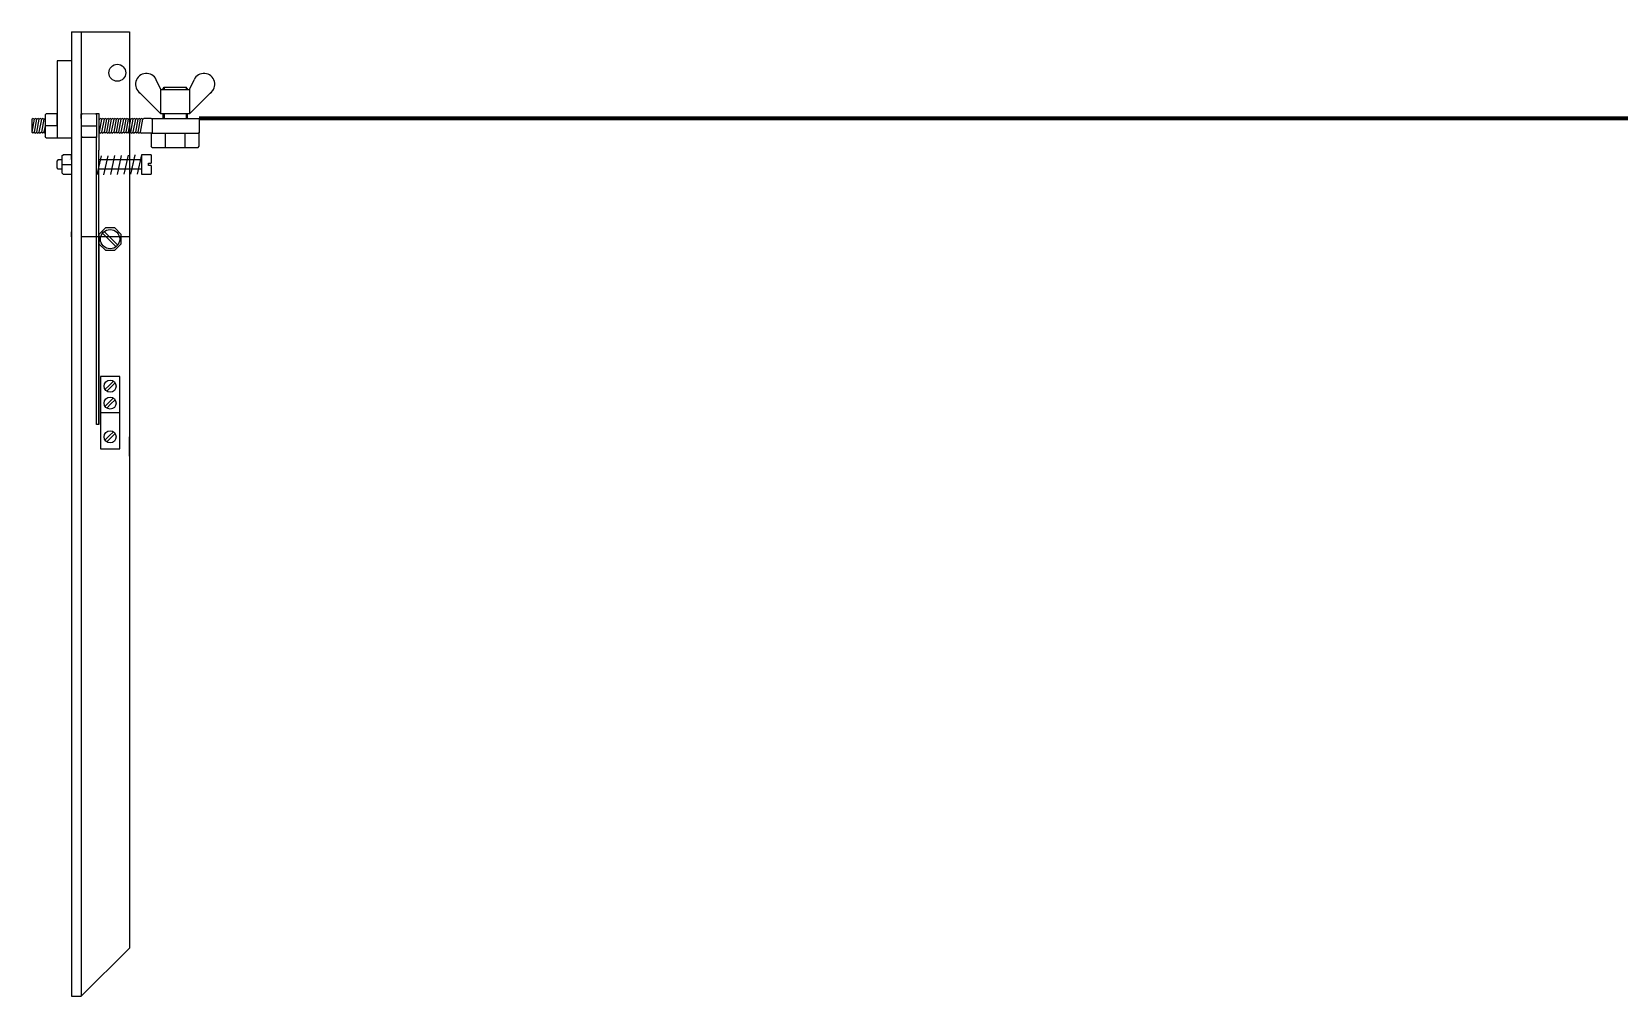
# Model space of a CAD drawing. Header units: millimetres. Extents: x -4548 to 362, y -239 to 259.
# Drawn here: x -4548 to -3889, y -221 to 179 of the extents above; entities that cross this region are included whole.
import ezdxf

# ---------------------------------------------------------------- set-up
doc = ezdxf.new("R2010")
doc.units = ezdxf.units.MM
doc.layers.add('Contorno', color=7, linetype='Continuous')

msp = doc.modelspace()

# ---------------------------------------------------------------- linework, layer by layer
msp.add_line((-4472.463, 155.196), (-4472.334, 155.196))
at = {"layer": 'Contorno'}
for p, q in [((-4531.334, 179.196), (-4531.334, -220.804)), ((-4531.334, 179.196), (-4531.334, 167.196)), ((-4531.334, 179.196), (-4527.334, 179.196)), ((-4527.334, 179.196), (-4527.334, 135.782)), ((-4527.334, 179.196), (-4527.334, 140.196)), ((-4527.334, 179.196), (-4507.334, 179.196)), ((-4527.334, 179.196), (-4527.334, 126.196)), ((-4507.334, 179.196), (-4507.334, 3.196)), ((-4507.334, 179.196), (-4507.334, -200.804)), ((-4507.334, 179.196), (-4507.334, 93.196)), ((-4507.334, 179.196), (-4507.334, 93.196)), ((-4507.334, 179.196), (-4507.334, 162.196)), ((-4537.334, 167.196), (-4537.334, 135.196)), ((-4531.334, 167.196), (-4537.334, 167.196)), ((-4494.334, 155.196), (-4496.197, 159.285)), ((-4482.334, 155.196), (-4480.471, 159.285)), ((-4503.983, 154.845), (-4494.334, 145.196)), ((-4494.334, 145.196), (-4494.334, 155.196)), ((-4494.334, 155.196), (-4482.334, 155.196)), ((-4493.334, 155.696), (-4492.834, 156.196)), ((-4493.334, 155.196), (-4493.334, 155.696)), ((-4492.834, 156.196), (-4483.834, 156.196)), ((-4492.834, 156.196), (-4492.834, 155.196)), ((-4483.834, 156.196), (-4483.834, 155.196)), ((-4483.334, 155.696), (-4483.834, 156.196)), ((-4483.334, 155.696), (-4483.334, 155.196)), ((-4482.334, 155.196), (-4482.334, 145.196)), ((-4472.685, 154.845), (-4482.334, 145.196)), ((-4542.334, 144.696), (-4541.834, 145.196)), ((-4537.334, 145.196), (-4541.834, 145.196)), ((-4537.334, 143.196), (-4537.334, 145.196)), ((-4537.334, 145.196), (-4537.334, 141.196)), ((-4526.834, 145.203), (-4527.334, 144.696)), ((-4527.334, 143.196), (-4527.334, 145.196)), ((-4526.834, 145.203), (-4521.453, 145.276)), ((-4521.453, 145.276), (-4520.953, 144.782)), ((-4520.953, 145.282), (-4519.953, 145.282)), ((-4520.953, 145.282), (-4520.953, 135.282)), ((-4519.953, 145.282), (-4519.953, 130.147)), ((-4488.334, 145.196), (-4494.334, 145.196)), ((-4493.334, 143.196), (-4493.334, 145.196)), ((-4492.834, 145.196), (-4492.834, 143.196)), ((-4482.334, 145.196), (-4488.334, 145.196)), ((-4483.834, 145.196), (-4483.834, 143.196)), ((-4483.334, 145.196), (-4483.334, 143.196)), ((-4547.834, 142.896), (-4547.334, 143.196)), ((-4546.834, 142.896), (-4547.834, 137.496)), ((-4546.834, 142.896), (-4547.834, 137.496)), ((-4547.834, 142.896), (-4547.834, 137.496)), ((-4546.834, 142.896), (-4547.334, 143.196)), ((-4546.834, 142.896), (-4546.334, 143.196)), ((-4545.834, 142.896), (-4546.834, 137.496)), ((-4545.834, 142.896), (-4546.834, 137.496)), ((-4545.834, 142.896), (-4546.334, 143.196)), ((-4545.834, 142.896), (-4545.334, 143.196)), ((-4544.834, 142.896), (-4545.834, 137.496)), ((-4544.834, 142.896), (-4545.834, 137.496)), ((-4544.834, 142.896), (-4545.334, 143.196)), ((-4544.834, 142.896), (-4544.334, 143.196)), ((-4543.834, 142.896), (-4544.834, 137.496)), ((-4543.834, 142.896), (-4544.834, 137.496)), ((-4543.834, 142.896), (-4544.334, 143.196)), ((-4543.834, 142.896), (-4543.334, 143.196)), ((-4542.834, 142.896), (-4543.834, 137.496)), ((-4542.834, 142.896), (-4543.834, 137.496)), ((-4542.834, 142.896), (-4543.334, 143.196)), ((-4542.834, 142.896), (-4542.334, 143.196)), ((-4542.334, 140.196), (-4542.834, 137.496)), ((-4542.334, 140.196), (-4542.834, 137.496)), ((-4542.334, 144.696), (-4542.334, 137.196)), ((-4537.334, 140.196), (-4542.334, 140.196)), ((-4537.334, 140.196), (-4537.334, 143.196)), ((-4527.334, 144.696), (-4527.334, 94.196)), ((-4527.334, 140.196), (-4520.953, 140.196)), ((-4519.834, 142.896), (-4519.953, 142.251)), ((-4519.834, 142.896), (-4519.334, 143.196)), ((-4518.834, 142.896), (-4519.834, 137.496)), ((-4518.834, 142.896), (-4519.834, 137.496)), ((-4518.834, 142.896), (-4519.334, 143.196)), ((-4518.834, 142.896), (-4518.334, 143.196)), ((-4517.834, 142.896), (-4518.834, 137.496)), ((-4517.834, 142.896), (-4518.834, 137.496)), ((-4517.834, 142.896), (-4518.334, 143.196)), ((-4517.834, 142.896), (-4517.334, 143.196)), ((-4516.834, 142.896), (-4517.834, 137.496)), ((-4516.834, 142.896), (-4517.834, 137.496)), ((-4516.834, 142.896), (-4517.334, 143.196)), ((-4516.834, 142.896), (-4516.334, 143.196)), ((-4515.834, 142.896), (-4516.834, 137.496)), ((-4515.834, 142.896), (-4516.834, 137.496)), ((-4515.834, 142.896), (-4516.334, 143.196)), ((-4515.834, 142.896), (-4515.334, 143.196)), ((-4514.834, 142.896), (-4515.834, 137.496)), ((-4514.834, 142.896), (-4515.834, 137.496)), ((-4514.834, 142.896), (-4515.334, 143.196)), ((-4514.834, 142.896), (-4514.334, 143.196)), ((-4513.834, 142.896), (-4514.834, 137.496)), ((-4513.834, 142.896), (-4514.834, 137.496)), ((-4513.834, 142.896), (-4514.334, 143.196)), ((-4513.834, 142.896), (-4513.334, 143.196)), ((-4512.834, 142.896), (-4513.834, 137.496)), ((-4512.834, 142.896), (-4513.834, 137.496)), ((-4512.834, 142.896), (-4513.334, 143.196)), ((-4512.834, 142.896), (-4512.334, 143.196)), ((-4511.834, 142.896), (-4512.834, 137.496)), ((-4511.834, 142.896), (-4512.834, 137.496)), ((-4511.834, 142.896), (-4512.334, 143.196)), ((-4511.834, 142.896), (-4511.334, 143.196)), ((-4510.834, 142.896), (-4511.834, 137.496)), ((-4510.834, 142.896), (-4511.834, 137.496)), ((-4510.834, 142.896), (-4511.334, 143.196)), ((-4510.834, 142.896), (-4510.334, 143.196)), ((-4509.834, 142.896), (-4510.834, 137.496)), ((-4509.834, 142.896), (-4510.834, 137.496)), ((-4509.834, 142.896), (-4510.334, 143.196)), ((-4509.834, 142.896), (-4509.334, 143.196)), ((-4508.834, 142.896), (-4509.834, 137.496)), ((-4508.834, 142.896), (-4509.834, 137.496)), ((-4508.834, 142.896), (-4509.334, 143.196)), ((-4508.834, 142.896), (-4508.334, 143.196)), ((-4507.834, 142.896), (-4508.834, 137.496)), ((-4507.834, 142.896), (-4508.834, 137.496)), ((-4507.834, 142.896), (-4508.334, 143.196)), ((-4507.834, 142.896), (-4507.334, 143.196)), ((-4506.834, 142.896), (-4507.834, 137.496)), ((-4506.834, 142.896), (-4507.834, 137.496)), ((-4506.834, 142.896), (-4507.334, 143.196)), ((-4506.834, 142.896), (-4506.334, 143.196)), ((-4505.834, 142.896), (-4506.834, 137.496)), ((-4505.834, 142.896), (-4506.834, 137.496)), ((-4505.834, 142.896), (-4506.334, 143.196)), ((-4505.834, 142.896), (-4505.334, 143.196)), ((-4504.834, 142.896), (-4505.834, 137.496)), ((-4504.834, 142.896), (-4505.834, 137.496)), ((-4504.834, 142.896), (-4505.334, 143.196)), ((-4504.834, 142.896), (-4504.334, 143.196)), ((-4503.834, 142.896), (-4504.834, 137.496)), ((-4503.834, 142.896), (-4504.834, 137.496)), ((-4503.834, 142.896), (-4504.334, 143.196)), ((-4503.834, 142.896), (-4503.334, 143.196)), ((-4502.834, 142.896), (-4503.834, 137.496)), ((-4502.834, 142.896), (-4503.834, 137.496)), ((-4502.834, 142.896), (-4503.334, 143.196)), ((-4502.834, 142.896), (-4502.334, 143.196)), ((-4501.834, 142.896), (-4502.834, 137.496)), ((-4501.834, 142.896), (-4502.834, 137.496)), ((-4501.834, 142.896), (-4502.334, 143.196)), ((-4501.834, 142.896), (-4501.334, 143.196)), ((-4498.334, 143.196), (-4501.334, 143.196)), ((-4498.334, 143.196), (-4497.834, 143.196)), ((-4497.834, 143.196), (-4497.834, 137.196)), ((-4497.834, 143.196), (-4478.334, 143.196)), ((-4478.334, 143.196), (-4478.334, 137.196)), ((-4547.834, 137.496), (-4547.334, 137.196)), ((-4546.834, 137.496), (-4547.334, 137.196)), ((-4546.834, 137.496), (-4546.334, 137.196)), ((-4545.834, 137.496), (-4546.334, 137.196)), ((-4545.834, 137.496), (-4545.334, 137.196)), ((-4544.834, 137.496), (-4545.334, 137.196)), ((-4544.834, 137.496), (-4544.334, 137.196)), ((-4543.834, 137.496), (-4544.334, 137.196)), ((-4543.834, 137.496), (-4543.334, 137.196)), ((-4542.834, 137.496), (-4543.334, 137.196)), ((-4542.834, 137.496), (-4542.334, 137.196)), ((-4542.334, 137.196), (-4542.334, 135.696)), ((-4541.834, 135.196), (-4542.334, 135.696)), ((-4541.834, 135.196), (-4537.334, 135.196)), ((-4537.334, 135.196), (-4531.334, 135.196)), ((-4526.834, 135.282), (-4527.334, 135.782)), ((-4521.453, 135.282), (-4526.834, 135.282)), ((-4521.453, 135.282), (-4520.953, 135.782)), ((-4520.953, 16.282), (-4520.953, 135.282)), ((-4519.834, 137.496), (-4519.334, 137.196)), ((-4518.834, 137.496), (-4519.334, 137.196)), ((-4518.834, 137.496), (-4518.334, 137.196)), ((-4517.834, 137.496), (-4518.334, 137.196)), ((-4517.834, 137.496), (-4517.334, 137.196)), ((-4516.834, 137.496), (-4517.334, 137.196)), ((-4516.834, 137.496), (-4516.334, 137.196)), ((-4515.834, 137.496), (-4516.334, 137.196)), ((-4515.834, 137.496), (-4515.334, 137.196)), ((-4514.834, 137.496), (-4515.334, 137.196)), ((-4514.834, 137.496), (-4514.334, 137.196)), ((-4513.834, 137.496), (-4514.334, 137.196)), ((-4513.834, 137.496), (-4513.334, 137.196)), ((-4512.834, 137.496), (-4513.334, 137.196)), ((-4512.834, 137.496), (-4512.334, 137.196)), ((-4511.834, 137.496), (-4512.334, 137.196)), ((-4511.834, 137.496), (-4511.334, 137.196)), ((-4510.834, 137.496), (-4511.334, 137.196)), ((-4510.834, 137.496), (-4510.334, 137.196)), ((-4509.834, 137.496), (-4510.334, 137.196)), ((-4509.834, 137.496), (-4509.334, 137.196)), ((-4508.834, 137.496), (-4509.334, 137.196)), ((-4508.834, 137.496), (-4508.334, 137.196)), ((-4507.834, 137.496), (-4508.334, 137.196)), ((-4507.834, 137.496), (-4507.334, 137.196)), ((-4506.834, 137.496), (-4507.334, 137.196)), ((-4506.834, 137.496), (-4506.334, 137.196)), ((-4505.834, 137.496), (-4506.334, 137.196)), ((-4505.834, 137.496), (-4505.334, 137.196)), ((-4504.834, 137.496), (-4505.334, 137.196)), ((-4504.834, 137.496), (-4504.334, 137.196)), ((-4503.834, 137.496), (-4504.334, 137.196)), ((-4503.834, 137.496), (-4503.334, 137.196)), ((-4502.834, 137.496), (-4503.334, 137.196)), ((-4502.834, 137.496), (-4502.334, 137.196)), ((-4499.334, 137.196), (-4502.334, 137.196)), ((-4497.834, 137.196), (-4499.334, 137.196)), ((-4498.334, 137.196), (-4498.334, 137.196)), ((-4497.834, 137.196), (-4498.334, 136.696)), ((-4498.334, 136.696), (-4498.334, 131.696)), ((-4497.834, 137.196), (-4478.834, 137.196)), ((-4492.334, 131.196), (-4492.334, 137.196)), ((-4492.334, 137.196), (-4484.334, 137.196)), ((-4484.334, 137.196), (-4484.334, 131.196)), ((-4478.334, 136.696), (-4478.834, 137.196)), ((-4478.334, 137.196), (-4478.834, 137.196)), ((-4478.334, 131.696), (-4478.334, 136.696)), ((-4536.834, 126.196), (-4537.334, 125.696)), ((-4537.334, 122.696), (-4537.334, 125.696)), ((-4536.834, 126.196), (-4535.334, 126.196)), ((-4535.334, 127.696), (-4534.834, 128.196)), ((-4535.334, 127.696), (-4535.334, 120.696)), ((-4531.334, 128.196), (-4534.834, 128.196)), ((-4532.334, 126.196), (-4532.334, 126.196)), ((-4531.334, 126.196), (-4531.334, 128.196)), ((-4519.001, 127.805), (-4520.765, 119.805)), ((-4519.953, 16.282), (-4519.953, 130.147)), ((-4519.953, 126.196), (-4507.334, 126.196)), ((-4516.238, 127.805), (-4518.001, 119.805)), ((-4513.445, 127.935), (-4515.209, 119.935)), ((-4513.445, 127.935), (-4515.209, 119.935)), ((-4510.682, 127.935), (-4512.445, 119.935)), ((-4507.89, 128.066), (-4509.653, 120.066)), ((-4507.89, 128.066), (-4509.653, 120.066)), ((-4507.334, 126.196), (-4502.334, 126.196)), ((-4505.126, 128.066), (-4506.89, 120.066)), ((-4505.097, 128.196), (-4506.861, 120.196)), ((-4502.334, 128.196), (-4504.097, 120.196)), ((-4498.334, 128.196), (-4502.334, 128.196)), ((-4502.334, 128.196), (-4502.334, 126.196)), ((-4502.334, 126.196), (-4502.334, 122.196)), ((-4497.834, 131.196), (-4498.334, 131.696)), ((-4498.334, 128.196), (-4498.334, 124.696)), ((-4497.834, 131.196), (-4492.334, 131.196)), ((-4496.334, 131.196), (-4478.834, 131.196)), ((-4478.834, 131.196), (-4478.334, 131.696)), ((-4536.834, 122.196), (-4537.334, 122.696)), ((-4535.334, 122.196), (-4536.834, 122.196)), ((-4535.334, 124.196), (-4531.334, 124.196)), ((-4534.834, 120.196), (-4535.334, 120.696)), ((-4534.834, 120.196), (-4531.334, 120.196)), ((-4502.334, 122.196), (-4519.953, 122.196)), ((-4502.334, 122.196), (-4502.334, 120.196)), ((-4502.334, 120.196), (-4498.334, 120.196)), ((-4499.334, 123.696), (-4499.334, 124.696)), ((-4499.334, 124.696), (-4498.334, 124.696)), ((-4498.334, 123.696), (-4499.334, 123.696)), ((-4498.334, 123.696), (-4498.334, 120.196)), ((-4531.334, 94.196), (-4531.334, 96.196)), ((-4527.334, 94.196), (-4527.334, -220.804)), ((-4507.334, 94.196), (-4527.334, 94.196)), ((-4517.247, 97.815), (-4519.953, 95.109)), ((-4519.953, 95.109), (-4519.953, 91.282)), ((-4515.687, 92.842), (-4518.516, 95.671)), ((-4514.98, 93.549), (-4517.809, 96.378)), ((-4513.42, 97.815), (-4517.247, 97.815)), ((-4515.687, 92.842), (-4512.859, 90.014)), ((-4514.98, 93.549), (-4512.152, 90.721)), ((-4510.714, 95.109), (-4513.42, 97.815)), ((-4510.714, 91.282), (-4510.714, 95.109)), ((-4519.953, 91.282), (-4517.247, 88.576)), ((-4519.953, 91.282), (-4519.953, 16.282)), ((-4517.247, 88.576), (-4513.42, 88.576)), ((-4513.42, 88.576), (-4510.714, 91.282)), ((-4511.334, 36.196), (-4519.334, 36.196)), ((-4519.334, 36.196), (-4519.334, 21.196)), ((-4515.687, 32.549), (-4513.919, 34.317)), ((-4514.98, 31.842), (-4513.212, 33.61)), ((-4511.334, 21.196), (-4511.334, 36.196)), ((-4515.687, 32.549), (-4517.455, 30.782)), ((-4514.98, 31.842), (-4516.748, 30.075)), ((-4515.687, 25.549), (-4513.919, 27.317)), ((-4514.98, 24.842), (-4513.212, 26.61)), ((-4511.334, 21.196), (-4519.334, 21.196)), ((-4519.334, 21.196), (-4519.334, 6.196)), ((-4515.687, 25.549), (-4517.455, 23.782)), ((-4514.98, 24.842), (-4516.748, 23.075)), ((-4511.334, 6.196), (-4511.334, 21.196)), ((-4519.953, 16.282), (-4520.953, 16.282)), ((-4515.687, 11.549), (-4513.919, 13.317)), ((-4515.687, 11.549), (-4517.455, 9.782)), ((-4514.98, 10.842), (-4516.748, 9.075)), ((-4514.98, 10.842), (-4513.212, 12.61)), ((-4507.334, 3.196), (-4507.334, 11.196)), ((-4519.334, 6.196), (-4511.334, 6.196)), ((-4515.334, 6.196), (-4511.334, 6.196)), ((-4507.334, -200.804), (-4527.334, -220.804)), ((-4531.334, -220.804), (-4527.334, -220.804))]:
    msp.add_line(p, q, dxfattribs=at)
at = {"layer": 'Contorno', "lineweight": 80}
msp.add_line((-3478.334, 143.196), (-4478.334, 143.196), dxfattribs=at)
at = {"layer": 'Contorno'}
for centre, radius in [((-4512.334, 162.196), 3.5), ((-4515.334, 93.196), 4), ((-4515.334, 32.196), 2.5), ((-4515.334, 25.196), 2.5), ((-4515.334, 25.196), 2.5), ((-4515.334, 11.196), 2.5), ((-4515.334, 11.196), 2.5)]:
    msp.add_circle(centre, radius, dxfattribs=at)
for centre, start, end in [((-4500.292, 157.419), 24.495284, 235.102384), ((-4476.376, 157.419), 304.897616, 155.504716)]:
    msp.add_arc(centre, 4.5, start, end, dxfattribs=at)

doc.saveas('drawing.dxf')
